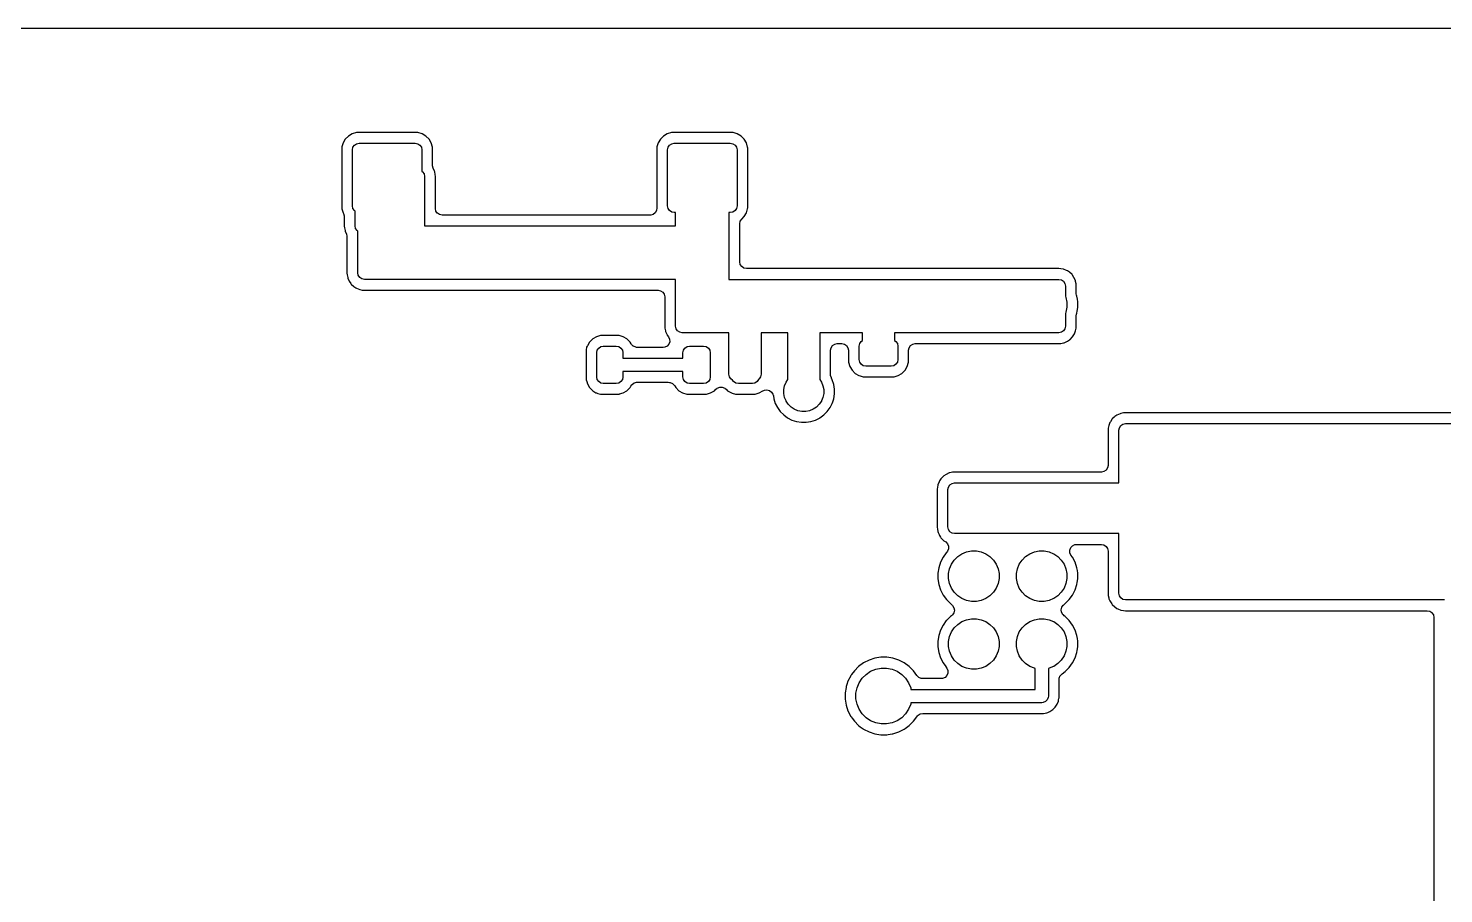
# Model space of a CAD drawing. Header units: millimetres. Extents: x 4 to 142, y 15 to 79.
# Drawn here: x 61.1 to 114.1, y 47 to 79.4 of the extents above; entities that cross this region are included whole.
import ezdxf

# ---------------------------------------------------------------- set-up
doc = ezdxf.new("R2010")
doc.units = ezdxf.units.MM
doc.layers.add('B.Cu', color=1, linetype='CONTINUOUS')

msp = doc.modelspace()

# ---------------------------------------------------------------- linework, layer by layer
at = {"layer": 'B.Cu'}
for points in [[(3.797, 79.39), (142.0498, 79.39)], [(120.2744, 64.9955), (102.1724, 64.9955), (102.1723, 64.9955), (102.0933, 64.9877), (102.0932, 64.9877), (101.998, 64.9688), (101.998, 64.9687), (101.9671, 64.9613), (101.967, 64.9613), (101.8519, 64.9082), (101.8518, 64.9082), (101.7711, 64.8542), (101.771, 64.8542), (101.7454, 64.8356), (101.7452, 64.8354), (101.6779, 64.7626), (101.6592, 64.7424), (101.6591, 64.7423), (101.6052, 64.6616), (101.6052, 64.6616), (101.5886, 64.6345), (101.5885, 64.6343), (101.5447, 64.5155), (101.5446, 64.5153), (101.5257, 64.4201), (101.5257, 64.4201), (101.5201, 64.3631), (101.5179, 64.3411), (101.5179, 64.341), (101.5179, 63.0245), (101.5179, 63.0245), (101.499, 62.9293), (101.4989, 62.9291), (101.445, 62.8485), (101.4449, 62.8484), (101.3643, 62.7945), (101.3641, 62.7944), (101.2689, 62.7755), (101.2689, 62.7755), (95.7724, 62.7755), (95.7724, 62.7755), (95.7623, 62.7745), (95.6933, 62.7677), (95.6932, 62.7677), (95.598, 62.7488), (95.598, 62.7487), (95.5671, 62.7413), (95.567, 62.7413), (95.4519, 62.6882), (95.4518, 62.6882), (95.3711, 62.6342), (95.371, 62.6342), (95.3454, 62.6156), (95.3452, 62.6154), (95.3383, 62.608), (95.2592, 62.5224), (95.2591, 62.5223), (95.2052, 62.4416), (95.2052, 62.4416), (95.1886, 62.4145), (95.1885, 62.4143), (95.1447, 62.2955), (95.1446, 62.2953), (95.1257, 62.2001), (95.1257, 62.2001), (95.1201, 62.1431), (95.1179, 62.1211), (95.1179, 62.121), (95.1179, 60.719), (95.1179, 60.7189), (95.119, 60.7079), (95.1257, 60.6399), (95.1257, 60.6398), (95.1446, 60.5446), (95.1447, 60.5446), (95.1521, 60.5137), (95.1521, 60.5136), (95.1886, 60.4345), (95.2052, 60.3985), (95.2052, 60.3984), (95.2418, 60.3436), (95.2591, 60.3177), (95.2592, 60.3176), (95.2778, 60.292), (95.278, 60.2918), (95.371, 60.2058), (95.3711, 60.2057), (95.4414, 60.1588), (95.4415, 60.1587), (95.51, 60.0901), (95.5102, 60.09), (95.5473, 60.0004), (95.5473, 60.0002), (95.5473, 59.9032), (95.5473, 59.903), (95.5101, 59.8134), (95.5101, 59.8133), (95.4792, 59.7757), (95.4791, 59.7756), (95.4634, 59.7598), (95.4633, 59.7597), (95.4579, 59.7524), (95.3384, 59.5879), (95.3383, 59.5877), (95.2419, 59.3985), (95.2418, 59.3983), (95.1762, 59.1963), (95.1761, 59.1962), (95.1429, 58.9864), (95.1429, 58.9862), (95.1429, 58.7738), (95.1429, 58.7736), (95.1761, 58.5638), (95.1762, 58.5637), (95.2418, 58.3617), (95.2419, 58.3615), (95.3383, 58.1722), (95.3384, 58.1721), (95.4633, 58.0003), (95.4634, 58.0001), (95.6136, 57.85), (95.6137, 57.8498), (95.6467, 57.8259), (95.6467, 57.8258), (95.6832, 57.7934), (95.6832, 57.7934), (95.6973, 57.7782), (95.6974, 57.7781), (95.748, 57.6954), (95.7481, 57.6952), (95.7633, 57.5994), (95.7633, 57.5992), (95.7406, 57.5049), (95.7406, 57.5048), (95.7402, 57.504), (95.7402, 57.5039), (95.6902, 57.4322), (95.6901, 57.4322), (95.6804, 57.4224), (95.6804, 57.4224), (95.6507, 57.3971), (95.6507, 57.397), (95.6137, 57.3701), (95.6135, 57.37), (95.4634, 57.2198), (95.4633, 57.2197), (95.4579, 57.2124), (95.3384, 57.0479), (95.3383, 57.0477), (95.2419, 56.8585), (95.2418, 56.8583), (95.1762, 56.6563), (95.1761, 56.6562), (95.1429, 56.4464), (95.1429, 56.4462), (95.1429, 56.2338), (95.1429, 56.2336), (95.1761, 56.0238), (95.1762, 56.0237), (95.2418, 55.8217), (95.2419, 55.8215), (95.3383, 55.6322), (95.3384, 55.6321), (95.4383, 55.4947), (95.4383, 55.4947), (95.4383, 55.4946), (95.4439, 55.4866), (95.4439, 55.4866), (95.4809, 55.4312), (95.481, 55.4311), (95.5181, 55.3415), (95.5181, 55.3413), (95.5181, 55.2443), (95.5181, 55.2441), (95.481, 55.1545), (95.4809, 55.1544), (95.4123, 55.0858), (95.4122, 55.0857), (95.3226, 55.0486), (95.3225, 55.0486), (95.3224, 55.0486), (95.3059, 55.0453), (95.3059, 55.0453), (95.2574, 55.0405), (95.2573, 55.0405), (94.5951, 55.0405), (94.5951, 55.0405), (94.5466, 55.0453), (94.5465, 55.0453), (94.5239, 55.0498), (94.5238, 55.0498), (94.4342, 55.0869), (94.4341, 55.087), (94.4241, 55.0936), (94.4241, 55.0937), (94.361, 55.1543), (94.361, 55.1544), (94.2298, 55.3349), (94.2297, 55.335), (94.0684, 55.4963), (94.0683, 55.4964), (93.8837, 55.6305), (93.8836, 55.6306), (93.6803, 55.7342), (93.6801, 55.7343), (93.4631, 55.8048), (93.463, 55.8048), (93.2376, 55.8405), (93.2375, 55.8405), (93.0093, 55.8405), (93.0092, 55.8405), (92.7838, 55.8048), (92.7837, 55.8048), (92.5667, 55.7343), (92.5665, 55.7342), (92.3632, 55.6306), (92.3631, 55.6305), (92.1785, 55.4964), (92.1784, 55.4963), (92.0171, 55.335), (92.017, 55.3349), (91.912, 55.1903), (91.9119, 55.1903), (91.8956, 55.1752), (91.8954, 55.1749), (91.887, 55.1585), (91.887, 55.1585), (91.8863, 55.1572), (91.8863, 55.1571), (91.8833, 55.1512), (91.8825, 55.1496), (91.7792, 54.9469), (91.7791, 54.9467), (91.7399, 54.826), (91.7144, 54.7474), (91.7144, 54.7474), (91.7107, 54.7384), (91.7106, 54.7382), (91.7063, 54.7199), (91.7063, 54.7198), (91.7055, 54.7103), (91.7055, 54.7103), (91.6729, 54.5042), (91.6729, 54.5041), (91.6729, 54.2759), (91.6729, 54.2758), (91.7086, 54.0504), (91.7086, 54.0503), (91.7791, 53.8333), (91.7792, 53.8331), (91.8828, 53.6298), (91.8829, 53.6297), (91.8943, 53.6139), (91.9298, 53.5651), (91.9298, 53.5651), (92.017, 53.4451), (92.0171, 53.445), (92.1784, 53.2837), (92.1785, 53.2836), (92.2382, 53.2402), (92.2382, 53.2402), (92.3458, 53.162), (92.3459, 53.162), (92.347, 53.1612), (92.347, 53.1612), (92.357, 53.1526), (92.3572, 53.1525), (92.5665, 53.0458), (92.5667, 53.0457), (92.7837, 52.9752), (92.7838, 52.9752), (93.0092, 52.9395), (93.0093, 52.9395), (93.2375, 52.9395), (93.2376, 52.9395), (93.2777, 52.9459), (93.4395, 52.9715), (93.463, 52.9752), (93.4631, 52.9752), (93.464, 52.9755), (93.464, 52.9755), (93.4641, 52.9756), (93.4641, 52.9756), (93.6801, 53.0457), (93.6803, 53.0458), (93.883, 53.1491), (93.8846, 53.1499), (93.8905, 53.1529), (93.8906, 53.1529), (93.8919, 53.1536), (93.8919, 53.1537), (93.9083, 53.162), (93.9086, 53.1622), (93.9237, 53.1785), (93.9237, 53.1786), (94.0683, 53.2836), (94.0684, 53.2837), (94.2297, 53.445), (94.2298, 53.4451), (94.3547, 53.617), (94.3547, 53.617), (94.3871, 53.6535), (94.3872, 53.6535), (94.4041, 53.6691), (94.4041, 53.6692), (94.4869, 53.7199), (94.487, 53.72), (94.4982, 53.7241), (94.4982, 53.7241), (94.5843, 53.7395), (94.5844, 53.7395), (99.0974, 53.7395), (99.0976, 53.7395), (99.223, 53.7645), (99.2232, 53.7645), (99.2582, 53.779), (99.3414, 53.8135), (99.3416, 53.8136), (99.4159, 53.8632), (99.448, 53.8847), (99.4481, 53.8848), (99.5386, 53.9753), (99.5387, 53.9754), (99.6099, 54.0819), (99.6099, 54.0819), (99.6099, 54.0819), (99.6112, 54.0838), (99.6113, 54.084), (99.6145, 54.0932), (99.6242, 54.1165), (99.6242, 54.1165), (99.6589, 54.2002), (99.6589, 54.2004), (99.6683, 54.2476), (99.6791, 54.3018), (99.6791, 54.3019), (99.6839, 54.3175), (99.6839, 54.3178), (99.6839, 54.9919), (99.6839, 54.9919), (99.6887, 55.0404), (99.6887, 55.0405), (99.6898, 55.0462), (99.6932, 55.0631), (99.6932, 55.0632), (99.7303, 55.1529), (99.7304, 55.1529), (99.737, 55.1629), (99.7371, 55.1629), (99.7977, 55.226), (99.7978, 55.226), (99.9131, 55.3098), (99.9132, 55.3099), (100.0634, 55.4602), (100.0635, 55.4603), (100.1884, 55.6321), (100.1885, 55.6323), (100.2849, 55.8215), (100.285, 55.8217), (100.3506, 56.0237), (100.3507, 56.0238), (100.3623, 56.0976), (100.3623, 56.0976), (100.3623, 56.0976), (100.3623, 56.0976), (100.3623, 56.0976), (100.3839, 56.2336), (100.3839, 56.2336), (100.3839, 56.2338), (100.3839, 56.4462), (100.3839, 56.4464), (100.3839, 56.4464), (100.3682, 56.5455), (100.3682, 56.5455), (100.3507, 56.6562), (100.3506, 56.6563), (100.285, 56.8583), (100.2849, 56.8585), (100.1885, 57.0477), (100.1884, 57.0479), (100.0635, 57.2197), (100.0634, 57.2198), (99.9132, 57.37), (99.9131, 57.3701), (99.8801, 57.3941), (99.8801, 57.3942), (99.8436, 57.4265), (99.8436, 57.4266), (99.8295, 57.4418), (99.8294, 57.4419), (99.7788, 57.5246), (99.7787, 57.5248), (99.7635, 57.6206), (99.7635, 57.6208), (99.7861, 57.715), (99.7861, 57.7151), (99.7865, 57.7158), (99.7865, 57.7159), (99.8366, 57.7878), (99.8367, 57.7878), (99.8464, 57.7976), (99.8464, 57.7976), (99.8761, 57.8229), (99.8761, 57.8229), (99.8761, 57.823), (99.9131, 57.8498), (99.9132, 57.85), (100.0634, 58.0002), (100.0635, 58.0003), (100.1884, 58.1721), (100.1885, 58.1723), (100.2849, 58.3615), (100.285, 58.3617), (100.3506, 58.5637), (100.3507, 58.5638), (100.3623, 58.6376), (100.3623, 58.6376), (100.3623, 58.6376), (100.3623, 58.6376), (100.3623, 58.6376), (100.3839, 58.7736), (100.3839, 58.7736), (100.3839, 58.7738), (100.3839, 58.9862), (100.3839, 58.9864), (100.3839, 58.9864), (100.3682, 59.0855), (100.3682, 59.0855), (100.3507, 59.1962), (100.3506, 59.1963), (100.285, 59.3983), (100.2849, 59.3985), (100.1885, 59.5877), (100.1884, 59.5879), (100.1294, 59.6691), (100.1293, 59.6692), (100.0887, 59.7573), (100.0887, 59.7575), (100.0849, 59.8543), (100.0849, 59.8545), (100.1185, 59.9455), (100.1186, 59.9457), (100.1844, 60.0169), (100.1845, 60.017), (100.2726, 60.0576), (100.2728, 60.0576), (100.3308, 60.0645), (100.3308, 60.0645), (101.2689, 60.0645), (101.2689, 60.0645), (101.3641, 60.0456), (101.3643, 60.0455), (101.4449, 59.9916), (101.445, 59.9915), (101.4989, 59.9109), (101.499, 59.9107), (101.5179, 59.8155), (101.5179, 59.8155), (101.5179, 58.239), (101.5179, 58.2389), (101.519, 58.2279), (101.5257, 58.1599), (101.5257, 58.1598), (101.5446, 58.0646), (101.5447, 58.0646), (101.5521, 58.0337), (101.5521, 58.0336), (101.5886, 57.9545), (101.6052, 57.9185), (101.6052, 57.9184), (101.6591, 57.8377), (101.6592, 57.8376), (101.6778, 57.812), (101.678, 57.8118), (101.771, 57.7258), (101.7711, 57.7257), (101.8518, 57.6718), (101.8518, 57.6718), (101.8789, 57.6552), (101.8791, 57.6551), (101.9979, 57.6113), (101.9981, 57.6112), (102.0932, 57.5923), (102.0933, 57.5923), (102.1724, 57.5845), (102.1724, 57.5845), (113.4689, 57.5845), (113.4689, 57.5845), (113.5641, 57.5656), (113.5643, 57.5655), (113.6449, 57.5116), (113.645, 57.5115), (113.6989, 57.4309), (113.699, 57.4307), (113.7179, 57.3355), (113.7179, 57.3355), (113.7179, 37.5445)], [(114.1224, 57.99), (102.1724, 57.99), (102.1724, 57.99), (102.0772, 58.0089), (102.077, 58.009), (101.9964, 58.0629), (101.9963, 58.063), (101.9424, 58.1436), (101.9423, 58.1438), (101.9234, 58.239), (101.9234, 58.239), (101.9234, 60.469), (101.9231, 60.4697), (101.9224, 60.47), (95.7724, 60.47), (95.7724, 60.47), (95.6772, 60.4889), (95.677, 60.489), (95.5964, 60.5429), (95.5963, 60.543), (95.5424, 60.6236), (95.5423, 60.6238), (95.5234, 60.719), (95.5234, 60.719), (95.5234, 62.121), (95.5234, 62.121), (95.5423, 62.2162), (95.5424, 62.2164), (95.5963, 62.297), (95.5964, 62.2971), (95.677, 62.351), (95.6772, 62.3511), (95.7724, 62.37), (95.7724, 62.37), (101.9224, 62.37), (101.9231, 62.3703), (101.9234, 62.371), (101.9234, 64.341), (101.9234, 64.341), (101.9423, 64.4362), (101.9424, 64.4364), (101.9963, 64.517), (101.9964, 64.5171), (102.077, 64.571), (102.0772, 64.5711), (102.1724, 64.59), (102.1724, 64.59), (120.2743, 64.59)]]:
    msp.add_lwpolyline(points, dxfattribs=at)
for points in [[(72.8229, 72.6743), (72.8248, 72.6497), (72.8258, 72.6375), (72.8258, 72.6373), (72.8716, 72.4797), (72.8717, 72.4795), (72.8832, 72.4601), (72.8832, 72.46), (72.9154, 72.3684), (72.9154, 72.3683), (72.9179, 72.3333), (72.9179, 72.3333), (72.9179, 71.9932), (72.9179, 71.9931), (72.919, 71.9821), (72.9257, 71.9141), (72.9257, 71.914), (72.9446, 71.8187), (72.9447, 71.8187), (72.9521, 71.7879), (72.9521, 71.7877), (72.995, 71.6947), (72.995, 71.6946), (73.0177, 71.6002), (73.0177, 71.6001), (73.0179, 71.5904), (73.0179, 70.239), (73.0179, 70.2389), (73.019, 70.2279), (73.0257, 70.1599), (73.0257, 70.1598), (73.0446, 70.0646), (73.0447, 70.0646), (73.0521, 70.0337), (73.0521, 70.0336), (73.1052, 69.9185), (73.1052, 69.9184), (73.1053, 69.9182), (73.1592, 69.8377), (73.1592, 69.8376), (73.1778, 69.812), (73.178, 69.8118), (73.271, 69.7258), (73.2711, 69.7257), (73.3518, 69.6718), (73.3518, 69.6718), (73.3789, 69.6552), (73.3791, 69.6551), (73.4979, 69.6113), (73.4981, 69.6112), (73.5932, 69.5923), (73.5933, 69.5923), (73.6723, 69.5845), (73.6724, 69.5845), (84.6689, 69.5845), (84.6689, 69.5845), (84.7641, 69.5656), (84.7643, 69.5655), (84.8449, 69.5116), (84.845, 69.5115), (84.8989, 69.4309), (84.899, 69.4307), (84.9179, 69.3355), (84.9179, 69.3355), (84.9179, 68.239), (84.9179, 68.2389), (84.919, 68.2279), (84.9257, 68.1599), (84.9257, 68.1598), (84.9446, 68.0646), (84.9447, 68.0646), (84.9521, 68.0337), (84.9521, 68.0336), (85.0052, 67.9185), (85.0052, 67.9184), (85.0137, 67.9058), (85.0592, 67.8377), (85.0592, 67.8376), (85.0605, 67.8359), (85.0605, 67.8358), (85.0607, 67.8354), (85.0608, 67.8353), (85.0618, 67.8338), (85.0619, 67.8334), (85.0618, 67.8331), (85.0619, 67.8328), (85.1011, 67.7477), (85.1012, 67.7475), (85.1049, 67.6506), (85.1049, 67.6504), (85.0714, 67.5595), (85.0712, 67.5593), (85.0054, 67.4881), (85.0053, 67.488), (84.9172, 67.4474), (84.917, 67.4474), (84.8591, 67.4405), (84.859, 67.4405), (83.9048, 67.4405), (83.9048, 67.4405), (83.8563, 67.4453), (83.8562, 67.4453), (83.8336, 67.4498), (83.8335, 67.4498), (83.7439, 67.4869), (83.7438, 67.487), (83.7379, 67.4909), (83.7378, 67.491), (83.6794, 67.5454), (83.6794, 67.5454), (83.6755, 67.5504), (83.658, 67.5762), (83.658, 67.5762), (83.6178, 67.6441), (83.6177, 67.6443), (83.5027, 67.7593), (83.5025, 67.7594), (83.3627, 67.8421), (83.3624, 67.8422), (83.2063, 67.8876), (83.2061, 67.8876), (83.1697, 67.8905), (83.1697, 67.8905), (82.5521, 67.8905), (82.5521, 67.8905), (82.5157, 67.8876), (82.5155, 67.8876), (82.3594, 67.8422), (82.3591, 67.8421), (82.2193, 67.7594), (82.2191, 67.7593), (82.1041, 67.6443), (82.104, 67.6441), (82.0212, 67.5041), (82.0212, 67.5041), (82.0133, 67.4908), (82.0132, 67.4907), (82.013, 67.4908), (82.0128, 67.4909), (82.0121, 67.491), (82.0115, 67.4906), (81.984, 67.4508), (81.9838, 67.4503), (81.9758, 67.3478), (81.9758, 67.3478), (81.9729, 67.3114), (81.9729, 67.3113), (81.9729, 66.2687), (81.9729, 66.2686), (81.9758, 66.2323), (81.9758, 66.2321), (81.9939, 66.1697), (82.0212, 66.076), (82.0213, 66.0757), (82.104, 65.9359), (82.1041, 65.9357), (82.2191, 65.8207), (82.2193, 65.8206), (82.3433, 65.7472), (82.3591, 65.7379), (82.3594, 65.7378), (82.4153, 65.7215), (82.5155, 65.6924), (82.5157, 65.6924), (82.552, 65.6895), (82.5521, 65.6895), (83.1697, 65.6895), (83.1698, 65.6895), (83.173, 65.6898), (83.2061, 65.6924), (83.2063, 65.6924), (83.2255, 65.6977), (83.2256, 65.6977), (83.2279, 65.6987), (83.2279, 65.6987), (83.3624, 65.7378), (83.3627, 65.7379), (83.5025, 65.8206), (83.5027, 65.8207), (83.6177, 65.9357), (83.6178, 65.9359), (83.6535, 65.9961), (83.6535, 65.9962), (83.6823, 66.0355), (83.6823, 66.0355), (83.6977, 66.0527), (83.6978, 66.0528), (83.7754, 66.111), (83.7755, 66.1111), (83.7818, 66.1141), (83.7819, 66.1142), (83.8584, 66.1367), (83.8585, 66.1367), (83.8647, 66.1375), (83.8959, 66.1395), (85.0446, 66.1395), (85.0447, 66.1395), (85.0932, 66.1347), (85.0933, 66.1347), (85.1159, 66.1302), (85.116, 66.1302), (85.2056, 66.093), (85.2057, 66.093), (85.2116, 66.089), (85.2117, 66.089), (85.27, 66.0346), (85.2701, 66.0346), (85.2739, 66.0296), (85.2739, 66.0296), (85.2915, 66.0038), (85.2915, 66.0038), (85.3302, 65.9382), (85.3304, 65.938), (85.4464, 65.822), (85.4466, 65.8219), (85.5879, 65.7383), (85.5881, 65.7382), (85.7457, 65.6924), (85.7459, 65.6924), (85.7827, 65.6895), (85.7827, 65.6895), (86.4391, 65.6895), (86.4391, 65.6895), (86.4662, 65.6916), (86.4662, 65.6916), (86.4728, 65.6919), (86.4729, 65.6919), (86.4766, 65.6925), (86.4767, 65.6925), (86.4806, 65.6938), (86.6337, 65.7382), (86.6339, 65.7383), (86.7028, 65.7791), (86.7752, 65.8219), (86.7754, 65.822), (86.83, 65.8766), (86.83, 65.8767), (86.8677, 65.9076), (86.8677, 65.9076), (86.885, 65.9192), (86.8851, 65.9192), (86.9747, 65.9563), (86.9749, 65.9564), (87.0719, 65.9564), (87.0721, 65.9563), (87.1617, 65.9192), (87.1618, 65.9192), (87.1791, 65.9076), (87.1791, 65.9076), (87.2168, 65.8767), (87.2168, 65.8766), (87.2714, 65.822), (87.2716, 65.8219), (87.4129, 65.7383), (87.4131, 65.7382), (87.4391, 65.7307), (87.5707, 65.6924), (87.5709, 65.6924), (87.588, 65.6911), (87.6077, 65.6895), (87.6077, 65.6895), (88.2641, 65.6895), (88.2641, 65.6895), (88.2912, 65.6916), (88.2912, 65.6916), (88.2978, 65.6919), (88.2979, 65.6919), (88.3016, 65.6925), (88.3017, 65.6925), (88.3056, 65.6938), (88.4587, 65.7382), (88.4589, 65.7383), (88.5868, 65.8139), (88.5868, 65.8139), (88.631, 65.8345), (88.631, 65.8346), (88.6495, 65.8411), (88.6496, 65.8411), (88.7457, 65.8547), (88.7459, 65.8547), (88.8398, 65.8306), (88.84, 65.8305), (88.9175, 65.7723), (88.9176, 65.7722), (88.9663, 65.6905), (88.9664, 65.6904), (88.9726, 65.6732), (88.9726, 65.6732), (88.9842, 65.6278), (88.9843, 65.6278), (89.0012, 65.5207), (89.0013, 65.5205), (89.0572, 65.3484), (89.0572, 65.3483), (89.1394, 65.1871), (89.1394, 65.1869), (89.2458, 65.0406), (89.2459, 65.0404), (89.3738, 64.9125), (89.374, 64.9124), (89.5203, 64.806), (89.5205, 64.806), (89.6817, 64.7238), (89.6818, 64.7238), (89.8539, 64.6679), (89.8541, 64.6678), (90.0328, 64.6395), (90.0329, 64.6395), (90.2139, 64.6395), (90.214, 64.6395), (90.3927, 64.6678), (90.3929, 64.6679), (90.565, 64.7238), (90.5651, 64.7238), (90.7092, 64.7973), (90.7263, 64.806), (90.7265, 64.806), (90.8728, 64.9124), (90.873, 64.9125), (91.0009, 65.0404), (91.001, 65.0406), (91.1074, 65.1869), (91.1074, 65.1871), (91.1852, 65.3397), (91.189, 65.3464), (91.189, 65.3466), (91.1904, 65.3507), (91.1931, 65.3585), (91.1932, 65.3586), (91.1941, 65.3622), (91.1941, 65.3622), (91.2439, 65.5153), (91.2439, 65.5153), (91.2439, 65.5153), (91.2454, 65.5198), (91.2455, 65.52), (91.2456, 65.5206), (91.2456, 65.5206), (91.2739, 65.6994), (91.2739, 65.6995), (91.2739, 65.8805), (91.2739, 65.8806), (91.2456, 66.0593), (91.2455, 66.0595), (91.1896, 66.2316), (91.1896, 66.2317), (91.189, 66.2328), (91.189, 66.2328), (91.1561, 66.2975), (91.156, 66.2976), (91.1297, 66.391), (91.1297, 66.3911), (91.1289, 66.4106), (91.1289, 66.4106), (91.1289, 66.4106), (91.1289, 67.3355), (91.1289, 67.3355), (91.1478, 67.4307), (91.1479, 67.4309), (91.2018, 67.5115), (91.2019, 67.5116), (91.2825, 67.5655), (91.2827, 67.5656), (91.3779, 67.5845), (91.3779, 67.5845), (91.5489, 67.5845), (91.5489, 67.5845), (91.6441, 67.5656), (91.6443, 67.5655), (91.7249, 67.5116), (91.725, 67.5115), (91.7789, 67.4309), (91.779, 67.4307), (91.7979, 67.3355), (91.7979, 67.3355), (91.7979, 66.9243), (91.7979, 66.9243), (91.7998, 66.8997), (91.8008, 66.8875), (91.8008, 66.8873), (91.8466, 66.7297), (91.8467, 66.7295), (91.9303, 66.5882), (91.9304, 66.588), (92.0464, 66.472), (92.0466, 66.4719), (92.1879, 66.3883), (92.1881, 66.3882), (92.2382, 66.3737), (92.3457, 66.3424), (92.3459, 66.3424), (92.3827, 66.3395), (92.3827, 66.3395), (93.4641, 66.3395), (93.4641, 66.3395), (93.4912, 66.3416), (93.4912, 66.3416), (93.4978, 66.3419), (93.4979, 66.3419), (93.5016, 66.3425), (93.5017, 66.3425), (93.5056, 66.3438), (93.6587, 66.3882), (93.6589, 66.3883), (93.8002, 66.4719), (93.8004, 66.472), (93.9164, 66.588), (93.9165, 66.5882), (94.0001, 66.7295), (94.0002, 66.7297), (94.046, 66.8873), (94.046, 66.8875), (94.0489, 66.9243), (94.0489, 66.9243), (94.0489, 67.3355), (94.0489, 67.3355), (94.0678, 67.4307), (94.0679, 67.4309), (94.1218, 67.5115), (94.1219, 67.5116), (94.2025, 67.5655), (94.2027, 67.5656), (94.2979, 67.5845), (94.2979, 67.5845), (99.6744, 67.5845), (99.6744, 67.5845), (99.6839, 67.5854), (99.7535, 67.5923), (99.7535, 67.5923), (99.8488, 67.6112), (99.8488, 67.6113), (99.8797, 67.6187), (99.8798, 67.6187), (99.9949, 67.6718), (99.995, 67.6718), (100.0757, 67.7258), (100.0758, 67.7258), (100.1014, 67.7444), (100.1016, 67.7446), (100.1876, 67.8376), (100.1877, 67.8377), (100.2416, 67.9184), (100.2416, 67.9184), (100.2582, 67.9455), (100.2583, 67.9457), (100.2757, 67.993), (100.3021, 68.0645), (100.3022, 68.0647), (100.3211, 68.1598), (100.3211, 68.1599), (100.3289, 68.2389), (100.3289, 68.239), (100.3289, 68.6174), (100.3289, 68.6174), (100.3411, 68.6943), (100.3411, 68.6944), (100.3442, 68.7039), (100.3506, 68.7237), (100.3507, 68.7238), (100.3623, 68.7976), (100.3623, 68.7976), (100.3623, 68.7976), (100.3623, 68.7976), (100.3623, 68.7976), (100.3839, 68.9336), (100.3839, 68.9336), (100.3839, 68.9338), (100.3839, 69.1462), (100.3839, 69.1464), (100.3839, 69.1464), (100.3682, 69.2455), (100.3682, 69.2455), (100.3507, 69.3562), (100.3506, 69.3563), (100.3466, 69.3688), (100.3411, 69.3856), (100.3411, 69.3857), (100.3289, 69.4626), (100.3289, 69.4626), (100.3289, 69.741), (100.3289, 69.7411), (100.3211, 69.8201), (100.3211, 69.8202), (100.3022, 69.9154), (100.3021, 69.9154), (100.2947, 69.9463), (100.2947, 69.9464), (100.2416, 70.0615), (100.2416, 70.0616), (100.1876, 70.1423), (100.1876, 70.1424), (100.169, 70.168), (100.1688, 70.1682), (100.0758, 70.2542), (100.0757, 70.2543), (99.995, 70.3082), (99.995, 70.3082), (99.9679, 70.3248), (99.9677, 70.3249), (99.8489, 70.3687), (99.8487, 70.3688), (99.7536, 70.3877), (99.7535, 70.3877), (99.6744, 70.3955), (99.6744, 70.3955), (87.9779, 70.3955), (87.9779, 70.3955), (87.8827, 70.4144), (87.8825, 70.4145), (87.8019, 70.4684), (87.8018, 70.4685), (87.7479, 70.5491), (87.7478, 70.5493), (87.7289, 70.6445), (87.7289, 70.6445), (87.7289, 72.0724), (87.7289, 72.0725), (87.7478, 72.1676), (87.7479, 72.1678), (87.8018, 72.2484), (87.8019, 72.2485), (87.8914, 72.338), (87.8915, 72.3382), (87.9751, 72.4795), (87.9752, 72.4797), (88.021, 72.6373), (88.021, 72.6375), (88.0239, 72.6743), (88.0239, 72.6743), (88.0239, 74.9057), (88.0239, 74.9057), (88.021, 74.9425), (88.021, 74.9427), (87.9752, 75.1003), (87.9751, 75.1005), (87.8915, 75.2418), (87.8914, 75.242), (87.7754, 75.358), (87.7752, 75.3581), (87.6339, 75.4417), (87.6337, 75.4418), (87.4761, 75.4876), (87.4759, 75.4876), (87.4391, 75.4905), (87.4391, 75.4905), (85.2077, 75.4905), (85.2077, 75.4905), (85.1709, 75.4876), (85.1707, 75.4876), (85.0131, 75.4418), (85.0129, 75.4417), (84.8716, 75.3581), (84.8714, 75.358), (84.7554, 75.242), (84.7553, 75.2418), (84.6717, 75.1005), (84.6716, 75.1003), (84.6272, 74.9472), (84.6259, 74.9433), (84.6259, 74.9432), (84.6253, 74.9395), (84.6253, 74.9394), (84.625, 74.9328), (84.625, 74.9328), (84.625, 74.9328), (84.6245, 74.9256), (84.6245, 74.9256), (84.6229, 74.9057), (84.6229, 74.9057), (84.6229, 72.6743), (84.6229, 72.6743), (84.6237, 72.6641), (84.6237, 72.664), (84.6123, 72.5676), (84.6122, 72.5674), (84.5649, 72.4829), (84.5647, 72.4827), (84.4886, 72.4227), (84.4884, 72.4226), (84.3951, 72.3963), (84.3949, 72.3963), (84.3755, 72.3955), (84.3754, 72.3955), (76.5779, 72.3955), (76.5779, 72.3955), (76.4827, 72.4144), (76.4825, 72.4145), (76.4019, 72.4684), (76.4018, 72.4685), (76.3479, 72.5491), (76.3478, 72.5493), (76.3289, 72.6445), (76.3289, 72.6445), (76.3289, 73.841), (76.3289, 73.8411), (76.3211, 73.9201), (76.3211, 73.9202), (76.3022, 74.0154), (76.3021, 74.0154), (76.2947, 74.0463), (76.2947, 74.0464), (76.2468, 74.1503), (76.2468, 74.1504), (76.2241, 74.2448), (76.2241, 74.2449), (76.2239, 74.2546), (76.2239, 74.9057), (76.2239, 74.9057), (76.221, 74.9425), (76.221, 74.9427), (76.1752, 75.1003), (76.1751, 75.1005), (76.0915, 75.2418), (76.0914, 75.242), (75.9754, 75.358), (75.9752, 75.3581), (75.8339, 75.4417), (75.8337, 75.4418), (75.6761, 75.4876), (75.6759, 75.4876), (75.6391, 75.4905), (75.6391, 75.4905), (73.4077, 75.4905), (73.4077, 75.4905), (73.3709, 75.4876), (73.3707, 75.4876), (73.2131, 75.4418), (73.2129, 75.4417), (73.0716, 75.3581), (73.0714, 75.358), (72.9554, 75.242), (72.9553, 75.2418), (72.8717, 75.1005), (72.8716, 75.1003), (72.8272, 74.9472), (72.8259, 74.9433), (72.8259, 74.9432), (72.8253, 74.9395), (72.8253, 74.9394), (72.825, 74.9328), (72.825, 74.9328), (72.825, 74.9328), (72.8245, 74.9256), (72.8245, 74.9256), (72.8229, 74.9057), (72.8229, 74.9057), (72.8229, 72.6743)], [(73.2234, 74.84), (73.2424, 74.9356), (73.2425, 74.9358), (73.2966, 75.0167), (73.2967, 75.0168), (73.3776, 75.0709), (73.3778, 75.071), (73.4734, 75.09), (73.4734, 75.09), (75.5734, 75.09), (75.5734, 75.09), (75.669, 75.071), (75.6692, 75.0709), (75.7501, 75.0168), (75.7502, 75.0167), (75.8043, 74.9358), (75.8044, 74.9356), (75.8234, 74.84), (75.8234, 74.84), (75.8234, 74.0357), (75.8237, 74.035), (75.8238, 74.0349), (75.8504, 74.0171), (75.8505, 74.017), (75.9044, 73.9364), (75.9045, 73.9362), (75.9234, 73.841), (75.9234, 73.841), (75.9234, 71.991), (75.9237, 71.9903), (75.9244, 71.99), (85.3224, 71.99), (85.3231, 71.9903), (85.3234, 71.991), (85.3234, 72.489), (85.3231, 72.4897), (85.3224, 72.49), (85.2734, 72.49), (85.2734, 72.49), (85.1778, 72.509), (85.1776, 72.5091), (85.0967, 72.5632), (85.0966, 72.5633), (85.0425, 72.6442), (85.0424, 72.6444), (85.0234, 72.74), (85.0234, 72.74), (85.0234, 74.84), (85.0234, 74.84), (85.0424, 74.9356), (85.0425, 74.9358), (85.0966, 75.0167), (85.0967, 75.0168), (85.1776, 75.0709), (85.1778, 75.071), (85.2734, 75.09), (85.2734, 75.09), (87.3734, 75.09), (87.3734, 75.09), (87.469, 75.071), (87.4692, 75.0709), (87.5501, 75.0168), (87.5502, 75.0167), (87.6043, 74.9358), (87.6044, 74.9356), (87.6234, 74.84), (87.6234, 74.84), (87.6234, 72.74), (87.6234, 72.74), (87.6044, 72.6444), (87.6043, 72.6442), (87.5502, 72.5633), (87.5501, 72.5632), (87.4692, 72.5091), (87.469, 72.509), (87.3734, 72.49), (87.3734, 72.49), (87.3244, 72.49), (87.3237, 72.4897), (87.3234, 72.489), (87.3234, 69.991), (87.3237, 69.9903), (87.3244, 69.99), (99.6744, 69.99), (99.6744, 69.99), (99.7696, 69.9711), (99.7698, 69.971), (99.8504, 69.9171), (99.8505, 69.917), (99.9044, 69.8364), (99.9045, 69.8362), (99.9234, 69.741), (99.9234, 69.741), (99.9234, 69.3621), (99.9235, 69.3617), (99.9425, 69.3158), (99.9425, 69.3157), (99.9788, 69.1332), (99.9788, 69.1331), (99.9788, 68.9469), (99.9788, 68.9468), (99.9425, 68.7643), (99.9425, 68.7642), (99.9235, 68.7183), (99.9234, 68.7179), (99.9234, 68.239), (99.9234, 68.239), (99.9045, 68.1438), (99.9044, 68.1436), (99.8505, 68.063), (99.8504, 68.0629), (99.7698, 68.009), (99.7696, 68.0089), (99.6744, 67.99), (99.6744, 67.99), (93.5244, 67.99), (93.5237, 67.9897), (93.5234, 67.989), (93.5234, 67.7019), (93.5237, 67.7012), (93.5238, 67.7011), (93.5751, 67.6668), (93.5752, 67.6667), (93.6293, 67.5858), (93.6294, 67.5856), (93.6484, 67.49), (93.6484, 67.49), (93.6484, 66.99), (93.6484, 66.99), (93.6294, 66.8944), (93.6293, 66.8942), (93.5752, 66.8133), (93.5751, 66.8132), (93.4942, 66.7591), (93.494, 66.759), (93.3984, 66.74), (93.3984, 66.74), (92.4484, 66.74), (92.4484, 66.74), (92.3528, 66.759), (92.3526, 66.7591), (92.2717, 66.8132), (92.2716, 66.8133), (92.2175, 66.8942), (92.2174, 66.8944), (92.1984, 66.99), (92.1984, 66.99), (92.1984, 67.49), (92.1984, 67.49), (92.2174, 67.5856), (92.2175, 67.5858), (92.2716, 67.6667), (92.2717, 67.6668), (92.323, 67.7011), (92.3234, 67.7017), (92.3234, 67.7019), (92.3234, 67.989), (92.3231, 67.9897), (92.3224, 67.99), (90.7244, 67.99), (90.7237, 67.9897), (90.7234, 67.989), (90.7234, 66.2358), (90.7236, 66.2352), (90.7848, 66.1436), (90.7849, 66.1435), (90.8411, 66.0078), (90.8411, 66.0077), (90.8698, 65.8636), (90.8698, 65.8635), (90.8698, 65.7165), (90.8698, 65.7164), (90.8411, 65.5723), (90.8411, 65.5722), (90.7849, 65.4365), (90.7848, 65.4364), (90.7032, 65.3142), (90.7031, 65.3142), (90.5992, 65.2103), (90.5991, 65.2102), (90.477, 65.1286), (90.4769, 65.1285), (90.3412, 65.0723), (90.3411, 65.0723), (90.197, 65.0436), (90.1969, 65.0436), (90.0499, 65.0436), (90.0498, 65.0436), (89.9057, 65.0723), (89.9056, 65.0723), (89.7699, 65.1285), (89.7698, 65.1286), (89.6476, 65.2102), (89.6476, 65.2103), (89.5437, 65.3142), (89.5436, 65.3142), (89.462, 65.4364), (89.4619, 65.4365), (89.4057, 65.5722), (89.4057, 65.5723), (89.377, 65.7164), (89.377, 65.7165), (89.377, 65.8635), (89.377, 65.8636), (89.4057, 66.0077), (89.4057, 66.0078), (89.4619, 66.1435), (89.462, 66.1436), (89.5232, 66.2352), (89.5234, 66.2358), (89.5234, 67.989), (89.5231, 67.9897), (89.5224, 67.99), (88.5244, 67.99), (88.5237, 67.9897), (88.5234, 67.989), (88.5234, 66.439), (88.5234, 66.439), (88.5045, 66.3438), (88.5044, 66.3436), (88.4505, 66.263), (88.4504, 66.2629), (88.4307, 66.2498), (88.4303, 66.2491), (88.4294, 66.2444), (88.4293, 66.2442), (88.3752, 66.1633), (88.3751, 66.1632), (88.2942, 66.1091), (88.294, 66.109), (88.1984, 66.09), (88.1984, 66.09), (87.6734, 66.09), (87.6734, 66.09), (87.5778, 66.109), (87.5776, 66.1091), (87.4967, 66.1632), (87.4966, 66.1633), (87.4573, 66.2221), (87.457, 66.2224), (87.3964, 66.2629), (87.3963, 66.263), (87.3424, 66.3436), (87.3423, 66.3438), (87.3234, 66.439), (87.3234, 66.439), (87.3234, 67.989), (87.3231, 67.9897), (87.3224, 67.99), (85.5724, 67.99), (85.5724, 67.99), (85.4772, 68.0089), (85.477, 68.009), (85.3964, 68.0629), (85.3963, 68.063), (85.3424, 68.1436), (85.3423, 68.1438), (85.3234, 68.239), (85.3234, 68.239), (85.3234, 69.989), (85.3231, 69.9897), (85.3224, 69.99), (73.6724, 69.99), (73.6724, 69.99), (73.5772, 70.0089), (73.577, 70.009), (73.4964, 70.0629), (73.4963, 70.063), (73.4424, 70.1436), (73.4423, 70.1438), (73.4234, 70.239), (73.4234, 70.239), (73.4234, 71.7896), (73.4231, 71.7903), (73.3964, 71.817), (73.3963, 71.8171), (73.3424, 71.8978), (73.3423, 71.8979), (73.3234, 71.9931), (73.3234, 71.9932), (73.3234, 72.5448), (73.3231, 72.5455), (73.323, 72.5456), (73.2967, 72.5632), (73.2966, 72.5633), (73.2425, 72.6442), (73.2424, 72.6444), (73.2234, 72.74), (73.2234, 72.74), (73.2234, 74.84)], [(82.3734, 67.2463), (82.3919, 67.3394), (82.392, 67.3396), (82.4447, 67.4185), (82.4449, 67.4187), (82.5238, 67.4714), (82.524, 67.4715), (82.6171, 67.49), (82.6172, 67.49), (83.1046, 67.49), (83.1047, 67.49), (83.1978, 67.4715), (83.198, 67.4714), (83.2769, 67.4187), (83.2771, 67.4185), (83.3298, 67.3396), (83.3299, 67.3394), (83.3484, 67.2463), (83.3484, 67.2462), (83.3484, 67.041), (83.3487, 67.0403), (83.3494, 67.04), (85.5974, 67.04), (85.5981, 67.0403), (85.5984, 67.041), (85.5984, 67.24), (85.5984, 67.24), (85.6174, 67.3356), (85.6175, 67.3358), (85.6716, 67.4167), (85.6717, 67.4168), (85.7526, 67.4709), (85.7528, 67.471), (85.8484, 67.49), (85.8484, 67.49), (86.3734, 67.49), (86.3734, 67.49), (86.469, 67.471), (86.4692, 67.4709), (86.5501, 67.4168), (86.5502, 67.4167), (86.6043, 67.3358), (86.6044, 67.3356), (86.6234, 67.24), (86.6234, 67.24), (86.6234, 66.34), (86.6234, 66.34), (86.6044, 66.2444), (86.6043, 66.2442), (86.5502, 66.1633), (86.5501, 66.1632), (86.4692, 66.1091), (86.469, 66.109), (86.3734, 66.09), (86.3734, 66.09), (85.8484, 66.09), (85.8484, 66.09), (85.7528, 66.109), (85.7526, 66.1091), (85.6717, 66.1632), (85.6716, 66.1633), (85.6175, 66.2442), (85.6174, 66.2444), (85.5984, 66.34), (85.5984, 66.34), (85.5984, 66.539), (85.5981, 66.5397), (85.5974, 66.54), (83.3494, 66.54), (83.3487, 66.5397), (83.3484, 66.539), (83.3484, 66.3338), (83.3484, 66.3337), (83.3299, 66.2406), (83.3298, 66.2404), (83.2771, 66.1615), (83.2769, 66.1613), (83.198, 66.1086), (83.1978, 66.1085), (83.1047, 66.09), (83.1046, 66.09), (82.6172, 66.09), (82.6171, 66.09), (82.524, 66.1085), (82.5238, 66.1086), (82.4449, 66.1613), (82.4447, 66.1615), (82.392, 66.2404), (82.3919, 66.2406), (82.3734, 66.3337), (82.3734, 66.3338), (82.3734, 67.2462)], [(95.548, 58.9732), (95.5843, 59.1557), (95.5843, 59.1558), (95.6556, 59.3278), (95.6556, 59.3279), (95.759, 59.4826), (95.7591, 59.4827), (95.8907, 59.6143), (95.8908, 59.6144), (96.0455, 59.7178), (96.0456, 59.7178), (96.2176, 59.7891), (96.2177, 59.7891), (96.4002, 59.8254), (96.4003, 59.8254), (96.5865, 59.8254), (96.5866, 59.8254), (96.7691, 59.7891), (96.7692, 59.7891), (96.9412, 59.7178), (96.9413, 59.7178), (97.096, 59.6144), (97.0961, 59.6143), (97.2277, 59.4827), (97.2278, 59.4826), (97.3312, 59.3279), (97.3312, 59.3278), (97.4025, 59.1558), (97.4025, 59.1557), (97.4388, 58.9732), (97.4388, 58.9731), (97.4388, 58.7869), (97.4388, 58.7868), (97.4025, 58.6043), (97.4025, 58.6042), (97.3312, 58.4322), (97.3312, 58.4321), (97.2278, 58.2774), (97.2277, 58.2773), (97.0961, 58.1457), (97.096, 58.1456), (96.9413, 58.0422), (96.9412, 58.0422), (96.7692, 57.9709), (96.7691, 57.9709), (96.5866, 57.9346), (96.5865, 57.9346), (96.4003, 57.9346), (96.4002, 57.9346), (96.2177, 57.9709), (96.2176, 57.9709), (96.0456, 58.0422), (96.0455, 58.0422), (95.8908, 58.1456), (95.8907, 58.1457), (95.7591, 58.2773), (95.759, 58.2774), (95.6556, 58.4321), (95.6556, 58.4322), (95.5843, 58.6042), (95.5843, 58.6043), (95.548, 58.7868), (95.548, 58.7869), (95.548, 58.9731)], [(98.088, 58.9732), (98.1243, 59.1557), (98.1243, 59.1558), (98.1956, 59.3278), (98.1956, 59.3279), (98.299, 59.4826), (98.2991, 59.4827), (98.4307, 59.6143), (98.4308, 59.6144), (98.5855, 59.7178), (98.5856, 59.7178), (98.7576, 59.7891), (98.7577, 59.7891), (98.9402, 59.8254), (98.9403, 59.8254), (99.1265, 59.8254), (99.1266, 59.8254), (99.3091, 59.7891), (99.3092, 59.7891), (99.4812, 59.7178), (99.4813, 59.7178), (99.636, 59.6144), (99.6361, 59.6143), (99.7677, 59.4827), (99.7678, 59.4826), (99.8712, 59.3279), (99.8712, 59.3278), (99.9425, 59.1558), (99.9425, 59.1557), (99.9788, 58.9732), (99.9788, 58.9731), (99.9788, 58.7869), (99.9788, 58.7868), (99.9425, 58.6043), (99.9425, 58.6042), (99.8712, 58.4322), (99.8712, 58.4321), (99.7678, 58.2774), (99.7677, 58.2773), (99.6361, 58.1457), (99.636, 58.1456), (99.4813, 58.0422), (99.4812, 58.0422), (99.3092, 57.9709), (99.3091, 57.9709), (99.1266, 57.9346), (99.1265, 57.9346), (98.9403, 57.9346), (98.9402, 57.9346), (98.7577, 57.9709), (98.7576, 57.9709), (98.5856, 58.0422), (98.5855, 58.0422), (98.4308, 58.1456), (98.4307, 58.1457), (98.2991, 58.2773), (98.299, 58.2774), (98.1956, 58.4321), (98.1956, 58.4322), (98.1243, 58.6042), (98.1243, 58.6043), (98.088, 58.7868), (98.088, 58.7869), (98.088, 58.9731)], [(92.0785, 54.493), (92.1186, 54.6948), (92.1186, 54.6948), (92.1974, 54.8849), (92.1974, 54.885), (92.3117, 55.0561), (92.3118, 55.0562), (92.4572, 55.2016), (92.4573, 55.2017), (92.6284, 55.316), (92.6285, 55.316), (92.8186, 55.3948), (92.8186, 55.3948), (93.0204, 55.4349), (93.0205, 55.4349), (93.2263, 55.4349), (93.2264, 55.4349), (93.4282, 55.3948), (93.4282, 55.3948), (93.6183, 55.316), (93.6184, 55.316), (93.7895, 55.2017), (93.7896, 55.2016), (93.935, 55.0562), (93.9351, 55.0561), (94.0494, 54.885), (94.0494, 54.8849), (94.1282, 54.6948), (94.1282, 54.6948), (94.1389, 54.6408), (94.1393, 54.6402), (94.1399, 54.64), (98.7824, 54.64), (98.7831, 54.6403), (98.7834, 54.641), (98.7834, 55.425), (98.7831, 55.4257), (98.7826, 55.4259), (98.7577, 55.4309), (98.7576, 55.4309), (98.5856, 55.5022), (98.5855, 55.5022), (98.4308, 55.6056), (98.4307, 55.6057), (98.2991, 55.7373), (98.299, 55.7374), (98.1956, 55.8921), (98.1956, 55.8922), (98.1243, 56.0642), (98.1243, 56.0643), (98.088, 56.2468), (98.088, 56.2469), (98.088, 56.4331), (98.088, 56.4332), (98.1243, 56.6157), (98.1243, 56.6158), (98.1956, 56.7878), (98.1956, 56.7879), (98.299, 56.9426), (98.2991, 56.9427), (98.4307, 57.0743), (98.4308, 57.0744), (98.5855, 57.1778), (98.5856, 57.1778), (98.7576, 57.2491), (98.7577, 57.2491), (98.9402, 57.2854), (98.9403, 57.2854), (99.1265, 57.2854), (99.1266, 57.2854), (99.3091, 57.2491), (99.3092, 57.2491), (99.4812, 57.1778), (99.4813, 57.1778), (99.636, 57.0744), (99.6361, 57.0743), (99.7677, 56.9427), (99.7678, 56.9426), (99.8712, 56.7879), (99.8712, 56.7878), (99.9425, 56.6158), (99.9425, 56.6157), (99.9788, 56.4332), (99.9788, 56.4331), (99.9788, 56.2469), (99.9788, 56.2468), (99.9425, 56.0643), (99.9425, 56.0642), (99.8712, 55.8922), (99.8712, 55.8921), (99.7678, 55.7374), (99.7677, 55.7373), (99.6361, 55.6057), (99.636, 55.6056), (99.4813, 55.5022), (99.4812, 55.5022), (99.3092, 55.4309), (99.3091, 55.4309), (99.2842, 55.4259), (99.2836, 55.4255), (99.2834, 55.425), (99.2834, 54.39), (99.2834, 54.39), (99.2786, 54.3413), (99.2786, 54.3412), (99.2413, 54.2512), (99.2412, 54.251), (99.1724, 54.1822), (99.1722, 54.1821), (99.0822, 54.1448), (99.0821, 54.1448), (99.0334, 54.14), (99.0334, 54.14), (94.1399, 54.14), (94.1392, 54.1397), (94.1389, 54.1392), (94.1282, 54.0852), (94.1282, 54.0852), (94.0494, 53.8951), (94.0494, 53.895), (93.9351, 53.7239), (93.935, 53.7238), (93.7896, 53.5784), (93.7895, 53.5783), (93.6184, 53.464), (93.6183, 53.464), (93.4282, 53.3852), (93.4282, 53.3852), (93.2264, 53.3451), (93.2263, 53.3451), (93.0205, 53.3451), (93.0204, 53.3451), (92.8186, 53.3852), (92.8186, 53.3852), (92.6285, 53.464), (92.6284, 53.464), (92.4573, 53.5783), (92.4572, 53.5784), (92.3118, 53.7238), (92.3117, 53.7239), (92.1974, 53.895), (92.1974, 53.8951), (92.1186, 54.0852), (92.1186, 54.0852), (92.0785, 54.287), (92.0785, 54.2871), (92.0785, 54.4929)], [(95.548, 56.4332), (95.5843, 56.6157), (95.5843, 56.6158), (95.6556, 56.7878), (95.6556, 56.7879), (95.759, 56.9426), (95.7591, 56.9427), (95.8907, 57.0743), (95.8908, 57.0744), (96.0455, 57.1778), (96.0456, 57.1778), (96.2176, 57.2491), (96.2177, 57.2491), (96.4002, 57.2854), (96.4003, 57.2854), (96.5865, 57.2854), (96.5866, 57.2854), (96.7691, 57.2491), (96.7692, 57.2491), (96.9412, 57.1778), (96.9413, 57.1778), (97.096, 57.0744), (97.0961, 57.0743), (97.2277, 56.9427), (97.2278, 56.9426), (97.3312, 56.7879), (97.3312, 56.7878), (97.4025, 56.6158), (97.4025, 56.6157), (97.4388, 56.4332), (97.4388, 56.4331), (97.4388, 56.2469), (97.4388, 56.2468), (97.4025, 56.0643), (97.4025, 56.0642), (97.3312, 55.8922), (97.3312, 55.8921), (97.2278, 55.7374), (97.2277, 55.7373), (97.0961, 55.6057), (97.096, 55.6056), (96.9413, 55.5022), (96.9412, 55.5022), (96.7692, 55.4309), (96.7691, 55.4309), (96.5866, 55.3946), (96.5865, 55.3946), (96.4003, 55.3946), (96.4002, 55.3946), (96.2177, 55.4309), (96.2176, 55.4309), (96.0456, 55.5022), (96.0455, 55.5022), (95.8908, 55.6056), (95.8907, 55.6057), (95.7591, 55.7373), (95.759, 55.7374), (95.6556, 55.8921), (95.6556, 55.8922), (95.5843, 56.0642), (95.5843, 56.0643), (95.548, 56.2468), (95.548, 56.2469), (95.548, 56.4331)]]:
    msp.add_lwpolyline(points, close=True, dxfattribs=at)

doc.saveas('drawing.dxf')
